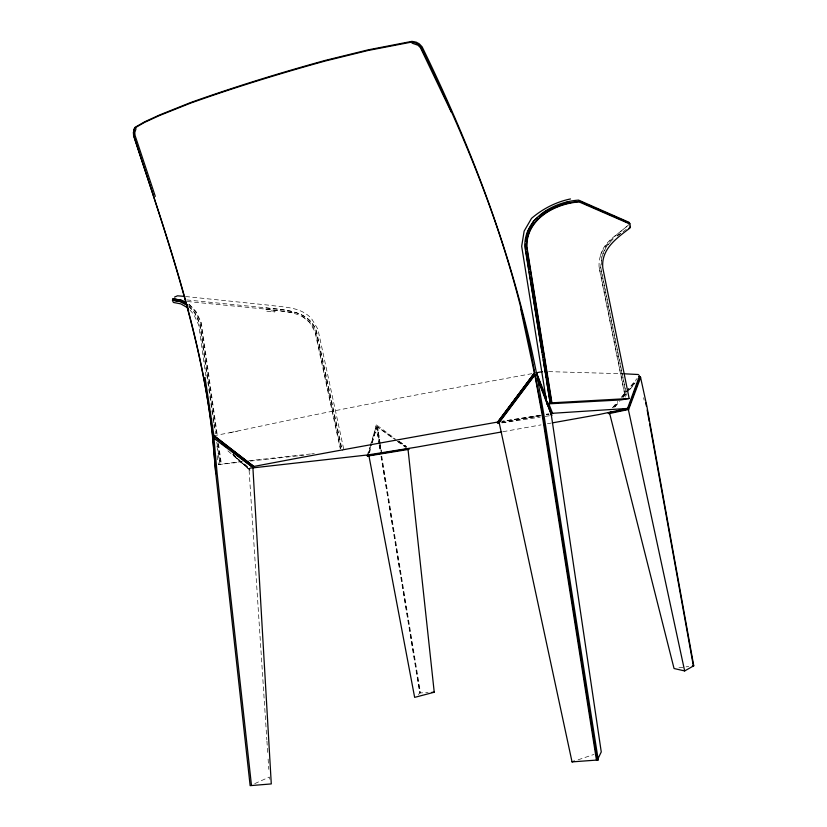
<?xml version="1.0" encoding="UTF-8"?>
<svg xmlns="http://www.w3.org/2000/svg" width="827" height="827" viewBox="0 0 827 827"><rect width="100%" height="100%" fill="white"/><g stroke="black" fill="none" stroke-linecap="round" stroke-linejoin="round"><path stroke-width="0.62" stroke-dasharray="4.13 3.1" d="M369.504 452.689L371.933 444.151M372.274 442.931L376.781 427.052L371.075 445.205M368.335 454.819L370.734 446.404M368.759 452.483L371.199 443.996M371.54 442.786L376.316 424.696L377.277 424.551L379.903 443.499M367.188 455.76L369.772 447.149M370.145 445.918L376.409 425.822L377.505 425.657L395.048 438.672M606.274 246.694L602.139 256.039L600.867 267.896L626.546 395.068M600.495 255.553C603.948 241.133 617.81 234.775 627.703 225.575M252.659 466.914L249.268 468.278L249.909 470.077L249.061 469.633L266.842 739.762M629.089 224.427C615.546 236.398 597.539 246.456 599.13 267.71L625.636 399.183M612.693 407.608L617.583 401.777M621.656 396.919L637.131 378.466M614.482 407.142L618.596 402.273M622.71 397.394L626.825 392.525M627.652 391.553L635.88 381.805M612.766 407.659L617.738 401.901M621.594 397.425L635.973 380.771M614.854 406.863L619.857 401.054M623.196 397.187L626.535 393.311M629.874 389.445L634.878 383.635M613.231 238.807L606.015 246.632L601.88 256.008L600.619 267.886L626.328 395.141M607.876 244.957L610.274 242.352M418.245 694.504L420.054 693.078L381.288 456.235M623.051 231.808L626.711 228.986M617.004 235.819L620.963 233.007M617.2 235.943L621.098 233.183M254.737 783.634L269.302 777.07L269.964 779.354M217.17 455.698L218.421 464.588L242.456 461.414M578.125 759.806L593.962 754.431M381.02 456.277L419.754 692.954L428.117 692.53M531.937 373.659L430.485 392.308A430.588 19.228 -9.8 0 0 300.677 417.697L228.076 433.038M253.393 467.886L249.03 468.785L236.842 457.807M213.769 435.726L237.142 431.353M501.927 422.752L541.282 415.692M546.368 414.782L548.901 414.327L546.389 414.606M503.033 431.694L541.085 424.882M547.433 423.755L551.237 423.073M501.028 422.049L540.103 415.692M546.409 414.668L548.932 414.255M540.072 415.195L502.134 421.315L540.062 415.567M546.399 414.182L548.932 413.769M501.948 422.866L540.186 417.149M545.282 416.384L550.389 415.619M678.936 667.823L688.726 666.469M248.875 460.711L310.445 454.002M311.727 453.858L314.291 453.578M218.421 464.588L241.381 462.066M250.312 461.084L303.881 455.212M548.59 371.623L622.752 373.752M187.315 301.514L265.756 309.133L292.438 312.544M186.799 299.932L265.943 307.84C284.602 310.156 308.76 309.898 316.441 330.976L342.326 450.705M185.527 296.511L269.736 305.266C284.354 307.355 300.976 306.776 311.603 318.726L317.899 329.208L343.991 450.374M265.756 309.195C283.992 311.469 307.871 311.004 315.345 331.679L341.106 450.922M266.821 311.179L274.512 312.068M265.984 307.902C284.54 310.115 308.492 310.022 316.09 330.996L341.427 448.275M271.215 310.859L275.236 311.345M399.09 441.329L406.222 446.404M396.391 440.429L377.588 427.042L393.766 438.734M397.436 441.173L404.744 446.373M397.828 441.67L406.967 448.265M399.131 441.628L406.274 446.807L399.079 441.494M302.351 316.327L309.515 322.354L314.994 331.699L340.217 448.513M227.911 450.88L249.909 470.077L233.059 454.685M233.09 454.437L235.902 456.969M232.832 454.592L235.685 457.166M236.625 458.034L249.909 470.077M244.606 463.999L249.268 468.278M188.732 304.274L195.461 311.51L200.775 322.613L216.695 434.723M189.373 304.388L196.02 311.593L201.312 322.664L217.398 435.984M188.876 306.548L194.407 312.575L199.545 323.45L212.828 417.335M188.721 305.794L194.965 312.658L200.072 323.502L215.682 433.813M189.921 309.991L193.838 314.549L198.666 324.959L205.851 375.727M643.602 397.735L644.161 400.216M599.379 267.721L625.346 396.588M378.931 443.623L376.047 426.246M379.138 444.885L380.606 453.734M381.743 456.163L420.467 692.768M381.598 453.578L380.234 444.719L381.216 451.056M376.781 427.052L379.314 443.551M379.51 444.812L380.482 451.16M218.483 443.623L221.367 463.988M217.956 443.634L220.85 464.019M216.943 442.693L219.992 464.247L216.416 442.714M213.004 418.607L213.728 423.682M213.904 424.944L214.265 427.487M380.079 444.761L381.33 453.62M266.935 741.054L267.772 753.914M268.113 759.062L268.796 769.348M380.048 443.458L377.515 427.001L380.069 443.468"/><path stroke-width="1.24" d="M629.957 225.606L630.164 223.559L579.551 201.406C555.165 203.08 525.931 218.835 526.53 246.518L551.599 402.832L629.161 398.511L602.831 268.093C600.816 249.175 616.797 238.011 629.947 228.076L630.195 226.133M525.517 244.068L525.548 248.989M525.889 241.68L527.212 233.359M638.764 376.523L640.17 376.605L640.605 377.567L646.869 406.16L693.75 665.787L684.653 670.935L628.189 408.724L630.815 401.581M632.117 398.004L638.237 381.319M640.17 376.605L628.055 409.107L608.124 413.045L609.013 413.634L628.654 409.448L640.605 377.567L639.55 377.743M136.041 128.671L134.77 132.62L135.07 135.463L155.29 196.371M629.161 398.511L620.87 399.937L546.916 403.938L551.599 402.832M527.399 232.17L533.694 220.809M499.084 420.912L500.583 418.875M502.092 416.839L534.676 372.77C514.932 258.996 472.062 150.349 421.026 47.242L418.472 44.524L415.516 42.818L411.96 42.022L368.005 50.499L325.28 61.002A582.115 123.926 -11 0 0 190.231 103.251L159.466 115.542L144.477 122.417L134.78 127.999L133.343 132.558L133.674 135.628C165.586 233.989 200.682 332.402 212.663 435.674L215.816 473.633L250.136 785.65L271.287 783.924L252.886 467.379L231.901 451.242M497.244 422.669L534.676 372.77L534.976 374.672L498.123 423.445L497.244 422.669L534.366 373.029L520.762 309.184M254.178 466.883L212.663 435.674L213.924 435.602L254.178 466.883L253.393 467.886L212.715 437.421L213.914 437.411L217.129 473.489L251.47 785.381M609.013 413.634L610.677 411.701M628.996 228.273L630.174 226.929M501.762 431.921L416.756 447.107L368.067 454.902L367.188 455.76L367.994 456.018L368.811 455.139L414.647 697.368L434.237 692.23L407.99 448.999M534.666 220.023L537.571 217.666M539.514 216.095L545.334 211.392L567.942 201.86M174.507 297.089L177.516 295.808L184.256 296.376M215.754 473.675L212.456 435.87C201.219 332.402 165.731 233.907 133.581 135.566L133.695 129.694L135.111 127.286L144.684 121.807L159.694 114.912L190.468 102.61A581.143 123.905 -11 0 1 325.466 60.35L368.16 49.858L411.949 41.35L416.239 42.177L419.31 43.862L422.101 46.808C472.713 150.369 514.043 259.275 536.382 372.615L543.763 413.986L598.231 759.889L597.187 760.23L596.453 760.096L542.067 414.368L534.831 374.941L499.167 422.607L572.036 761.884L574.476 761.057M535.855 374.703L536.878 374.393L551.661 415.433L551.309 414.844L601.26 751.95L597.487 759.744L598.231 759.889M692.395 665.962L693.75 665.787M570.506 198.956C556.137 201.86 542.646 208.869 531.534 218.338L524.142 231.105L521.672 246.281L546.916 403.938M498.33 421.935L429.151 434.206A557.388 11.309 -9.7 0 0 297.4 458.21L253.786 466.459L213.924 435.602L205.044 377.412M536.702 372.688L542.347 371.674M552.508 422.845L599.451 414.451L627.538 408.445L639.323 376.368L639.054 375.179M367.188 455.76L409.272 448.585L408.92 449.35L367.994 456.018M253.103 467.855L368.067 454.902M572.036 761.884L596.453 760.096M431.787 692.344L434.237 692.23M174.528 298.847L173.577 298.888L181.785 300.377L186.116 302.672M173.329 300.118L172.357 300.149L180.369 301.576L186.985 305.101M173.711 298.681L172.729 298.712L181.082 300.201L186.54 303.116M624.034 373.783L638.289 374.517M412.032 43.159L418.028 45.227L420.436 47.708L451.387 112.338M684.653 670.935L674.046 668.505L609.54 412.983M173.215 300.325L181.092 301.762L187.636 305.215M629.45 223.797L579.127 201.933C555 203.576 526.168 219.258 526.871 246.642L551.929 402.842M579.355 201.147L593.414 207.277M595.76 208.301L599.275 209.831M601.611 210.854L605.126 212.394M607.473 213.418L628.551 222.618M629.202 222.391L578.611 200.113C553.687 201.798 524.318 218.214 524.804 246.322L550.213 403.162L546.544 380.224M188.36 308.171L180.803 303.871L173.525 302.475L172.781 301.431M221.905 443.551L226.908 447.397M628.189 408.724L628.654 409.448L627.538 408.445L551.454 413.366L552.715 413.634L548.508 403.09M546.182 397.229L536.382 372.615L551.661 415.433L537.24 378.29M538.842 381.226L547.722 403.834M549.128 407.411L550.989 412.166M645.618 402.542L646.476 406.243M534.976 374.672L542.729 414.131L597.187 760.23M647.159 410.037L649.216 421.429M649.671 423.962L693.326 665.704M525.951 251.542L528.804 269.375M529.218 271.928L529.621 274.471M530.035 277.024L530.438 279.567M530.851 282.121L542.067 352.199M542.471 354.742L542.874 357.295M543.287 359.838L545.324 372.584M545.737 375.127L546.14 377.681"/></g></svg>
